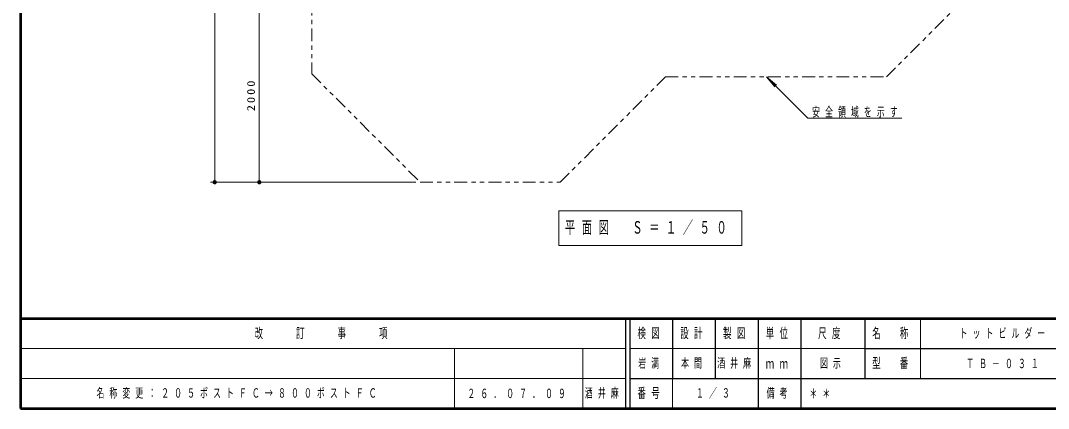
# Model space of a CAD drawing. Units: millimetres on the paper, scale 1:50. Extents: x -385 to 0, y -594 to 267.
# Drawn here: x -385 to -144.6, y 0 to 90.7 of the extents above; entities that cross this region are included whole.
import ezdxf

# ---------------------------------------------------------------- set-up
doc = ezdxf.new("R2010")
doc.units = ezdxf.units.MM
doc.linetypes.add('USER3', pattern=[8, 3, -1, 1, -1, 1, -1])
doc.layers.add('LY_1', color=7, linetype='Continuous', lineweight=25)
doc.layers.add('LY_2', color=7, linetype='Continuous', lineweight=13)
doc.layers.add('LY_3', color=7, linetype='Continuous')
doc.styles.add('ＭＳ ゴシック', font='')
doc.styles.get('ＭＳ ゴシック').set_extended_font_data('MS Gothic')

# ---------------------------------------------------------------- blocks, each defined once
blk = doc.blocks.new('filled_dot')
at = {"color": 0, "linetype": 'Continuous', "lineweight": -2, "const_width": 1.25}
blk.add_lwpolyline([(-0.625, 0, 1), (0.625, 0, 1)], format="xyb", close=True, dxfattribs=at)

msp = doc.modelspace()

# ---------------------------------------------------------------- linework, layer by layer
at = {"layer": 'LY_1', "lineweight": 13}
for p, q in [((-339.586, 52.9), (-339.586, 228.171)), ((-329.158, 52.9), (-329.158, 92.9)), ((-210.49, 77.508), (-208.562, 75.21)), ((-210.49, 77.508), (-208.192, 75.58)), ((-200.83, 67.848), (-210.49, 77.508)), ((-200.83, 67.848), (-178.866, 67.848)), ((-292.542, 52.9), (-340.586, 52.9)), ((-259.065, 46.235), (-259.065, 38.101)), ((-216.265, 46.235), (-259.065, 46.235)), ((-216.265, 38.101), (-216.265, 46.235)), ((-259.065, 38.101), (-216.265, 38.101))]:
    msp.add_line(p, q, dxfattribs=at)
at = {"layer": 'LY_1', "linetype": 'USER3', "lineweight": 13}
msp.add_lwpolyline([(-182.481, 77.508), (-161.393, 98.597), (-161.393, 155.38), (-155.774, 160.999), (-155.774, 206.561), (-177.384, 228.171), (-267.945, 228.171), (-316.445, 179.672), (-316.445, 165.109), (-319.556, 161.998), (-319.556, 115.562), (-316.865, 112.871), (-316.865, 78.223), (-291.542, 52.9), (-258.787, 52.9), (-234.179, 77.508)], close=True, dxfattribs=at)
at = {"layer": 'LY_2', "lineweight": 50}
for p, q in [((-385, 267), (-385, 0)), ((-385, 21), (0, 21)), ((-385, 0), (0, 0))]:
    msp.add_line(p, q, dxfattribs=at)
at = {"layer": 'LY_2', "lineweight": 25}
for p, q in [((-243.5, 21), (-243.5, 0)), ((-242.5, 21), (-242.5, 0)), ((-232.5, 21), (-232.5, 7)), ((-222.5, 21), (-222.5, 7)), ((-212.5, 21), (-212.5, 0)), ((-202.5, 21), (-202.5, 7)), ((-187.5, 21), (-187.5, 7)), ((-187.5, 14), (-70, 14)), ((-242.5, 7), (0, 7)), ((-202.5, 7), (-202.5, 0))]:
    msp.add_line(p, q, dxfattribs=at)
at = {"layer": 'LY_2'}
for p, q in [((-174.5, 21), (-174.5, 7)), ((-385, 14), (-243.5, 14)), ((-283.5, 14), (-283.5, 0)), ((-253.5, 14), (-253.5, 0)), ((-242.5, 14), (-187.5, 14)), ((-385, 7), (-243.5, 7)), ((-232.5, 7), (-232.5, 0))]:
    msp.add_line(p, q, dxfattribs=at)

# ---------------------------------------------------------------- block references
at = {"layer": 'LY_1', "lineweight": 13, "xscale": 0.4, "yscale": 0.4, "rotation": 90}
for p in [(-339.586, 52.9), (-329.158, 52.9)]:
    msp.add_blockref('filled_dot', p, dxfattribs=at)

# ---------------------------------------------------------------- texts
at = {"layer": 'LY_1', "insert": (-330.158, 73.323), "char_height": 1.833, "attachment_point": 8, "rotation": 90, "style": 'ＭＳ ゴシック'}
msp.add_mtext('\\T1.33;\\W1.15;2000', dxfattribs=at)
at = {"layer": 'LY_1', "style": 'ＭＳ ゴシック'}
for s, insert, char_height, attachment_point in [('\\T1.64;\\W0.6;安全領域を示す', (-199.866, 67.998), 2.199, 7), ('\\T1.64;\\W0.6;平面図\u3000Ｓ＝１／５０', (-257.665, 42.168), 2.933, 4), ('\\T1.64;\\W0.6;トットビルダー', (-154.75, 17.5), 2.199, 5), ('\\T1.64;\\W0.6;岩満', (-237.5, 10.5), 2.199, 5), ('\\T1.64;\\W0.6;本間', (-230.5, 10.5), 2.199, 4), ('\\T1.64;\\W0.6;酒井麻', (-217.5, 10.5), 2.199, 5), ('\\T1.64;\\W0.6;図示', (-198, 10.5), 2.199, 4), ('\\T1.64;\\W0.6;ＴＢ－０３１', (-154.75, 10.5), 2.199, 5), ('\\T1.64;\\W0.6;名称変更：２０５ポストＦＣ→８００ポストＦＣ', (-367.25, 3.5), 2.199, 4), ('\\T1.64;\\W0.6;酒井麻', (-253, 3.5), 2.199, 4), ('\\T1.64;\\W0.6;２６．０７．０９', (-280.5, 3.5), 2.199, 4), ('\\T1.64;\\W0.6;＊＊', (-200.5, 3.5), 2.199, 4)]:
    msp.add_mtext(s, dxfattribs=dict(at, insert=insert, char_height=char_height, attachment_point=attachment_point))
at = {"layer": 'LY_2', "attachment_point": 4, "style": 'ＭＳ ゴシック'}
for s, insert, char_height in [('\\T1.64;\\W0.6;改\u3000\u3000訂\u3000\u3000事\u3000\u3000項', (-330.25, 17.5), 2.346), ('\\T1.64;\\W0.6;検図', (-240.7, 17.5), 2.346), ('\\T1.64;\\W0.6;設計', (-230.7, 17.5), 2.346), ('\\T1.64;\\W0.6;製図', (-220.7, 17.5), 2.346), ('\\T1.64;\\W0.6;単位', (-210.7, 17.5), 2.346), ('\\T1.64;\\W0.6;尺度', (-198.45, 17.5), 2.346), ('\\T1.64;\\W0.6;名\u3000称', (-185.8, 17.5), 2.346), ('\\T1.64;\\W0.6;型\u3000番', (-185.8, 10.5), 2.346), ('\\T1.64;\\W0.6;ｍｍ', (-210.7, 10.5), 2.346), ('\\T1.64;\\W0.6;番号', (-240.7, 3.5), 2.346), ('\\T1.64;\\W0.6;備考', (-210.5, 3.5), 2.199)]:
    msp.add_mtext(s, dxfattribs=dict(at, insert=insert, char_height=char_height))
at = {"layer": 'LY_3', "char_height": 2.199, "attachment_point": 4, "style": 'ＭＳ ゴシック'}
for s, insert in [('\\T1.64;\\W0.6;図示', (-198, 10.5)), ('\\T1.64;\\W0.6;１／３', (-227, 3.5))]:
    msp.add_mtext(s, dxfattribs=dict(at, insert=insert))

doc.saveas('drawing.dxf')
